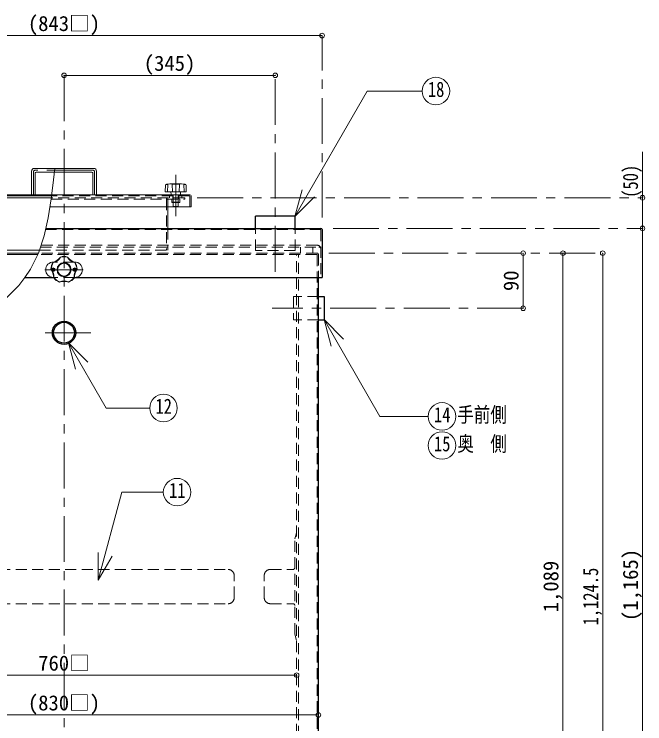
# Model space of a CAD drawing. Units: millimetres at full size, sheet at 1:15. Extents: x -3184 to 2891, y -2037 to 2178.
# Drawn here: x -228 to 802, y -1107 to 52 of the extents above; entities that cross this region are included whole.
import ezdxf
from ezdxf.enums import TextEntityAlignment as Align

# ---------------------------------------------------------------- set-up
doc = ezdxf.new("R2010")
doc.units = ezdxf.units.MM
doc.header["$LTSCALE"] = 15
doc.header["$PDMODE"] = 32
doc.header["$PDSIZE"] = 7.5
doc.linetypes.add('CHAIN1', pattern=[8, 5, -1, 1, -1])
doc.linetypes.add('DASHED1', pattern=[1.8, 1.2, -0.6])
doc.layers.add('0-0', color=7, linetype='Continuous', lineweight=18)
doc.styles.add('ＭＳ ゴシック', font='')
doc.styles.get('ＭＳ ゴシック').set_extended_font_data('MS Gothic')

msp = doc.modelspace()

# ---------------------------------------------------------------- linework, layer by layer
at = {"layer": '0-0', "color": 4, "lineweight": 9}
for p, q in [((-568.2, 17.37), (274.8, 17.37)), ((-146.7, -47.63), (198.3, -47.63)), ((798.3, -172.63), (798.3, -297.63)), ((-199.7, -204.13), (-199.7, -242.63)), ((-161.92, -199.63), (-195.2, -199.63)), ((-193.7, -207.13), (-193.7, -242.63)), ((-192.2, -205.63), (-162.55, -205.63)), ((-167.4, -247.63), (-316.2, -247.63)), ((22.8, -297.63), (22.8, -262.63)), ((798.3, -297.63), (798.3, -1462.63)), ((-314.2, -333.13), (-187.02, -333.13)), ((-526.7, -338.13), (-188.69, -338.13)), ((-526.7, -340.13), (-189.66, -340.13)), ((603.3, -338.13), (603.3, -428.13)), ((668.3, -338.13), (668.3, -1427.13)), ((733.3, -1462.63), (733.3, -338.13)), ((-526.7, -1027.63), (233.3, -1027.63)), ((268.8, -1092.63), (-562.2, -1092.63))]:
    msp.add_line(p, q, dxfattribs=at)
at = {"layer": '0-0', "color": 4, "linetype": 'CHAIN1', "lineweight": 9}
for p, q in [((274.8, -279.63), (274.8, 17.37)), ((-146.7, -47.63), (-146.7, -1537.13)), ((198.3, -368.63), (198.3, -47.63)), ((-196.7, -205.63), (-196.7, -242.63)), ((-99.7, -202.63), (-193.7, -202.63)), ((-96.7, -205.63), (-96.7, -242.63)), ((35.8, -277.63), (35.8, -210.03)), ((70.8, -247.63), (798.3, -247.63)), ((292.8, -297.63), (798.3, -297.63)), ((285.8, -338.13), (733.3, -338.13)), ((-178.2, -365.13), (-115.2, -365.13)), ((603.3, -428.13), (193.3, -428.13)), ((-102.7, -468.13), (-190.7, -468.13))]:
    msp.add_line(p, q, dxfattribs=at)
at = {"layer": '0-0'}
for p, q in [((230.4, -277.97), (348.57, -73.3)), ((438.3, -73.3), (348.57, -73.3)), ((-162.55, -205.63), (-101.2, -205.63)), ((-99.7, -207.13), (-99.7, -242.63)), ((-93.7, -204.13), (-93.7, -242.63)), ((18.63, -237.42), (18.97, -226.9)), ((26.39, -225.04), (20.48, -225.35)), ((22.25, -237.83), (22.64, -226.19)), ((26.81, -225.03), (44.79, -225.03)), ((30.31, -237.83), (29.93, -226.19)), ((41.28, -237.83), (41.67, -226.19)), ((45.21, -225.04), (51.11, -225.35)), ((49.35, -237.83), (48.96, -226.19)), ((52.97, -237.42), (52.63, -226.9)), ((-166.8, -242.63), (58.8, -242.63)), ((52.57, -237.83), (19.03, -237.83)), ((28.17, -242.26), (27.8, -237.83)), ((43.43, -242.26), (43.8, -237.83)), ((230.4, -277.97), (242.05, -234.5)), ((60.8, -244.63), (60.8, -262.63)), ((230.4, -277.97), (262.22, -246.15)), ((60.8, -262.63), (-169.71, -262.63)), ((-164.2, -352.63), (-163.14, -352.63)), ((-130.27, -352.63), (-129.2, -352.63)), ((278.08, -446.76), (309.9, -478.58)), ((278.08, -446.76), (289.73, -490.23)), ((278.08, -446.76), (369.37, -604.88)), ((-139.52, -484.4), (-127.87, -527.87)), ((-139.52, -484.4), (-107.7, -516.22)), ((-139.52, -484.4), (-77.92, -591.1)), ((-6.72, -591.1), (-77.92, -591.1)), ((448.25, -604.88), (369.37, -604.88)), ((-90.72, -872.36), (-52.19, -728.56)), ((15.5, -728.56), (-52.19, -728.56)), ((-90.72, -872.36), (-90.72, -827.36)), ((-90.72, -872.36), (-68.22, -833.39))]:
    msp.add_line(p, q, dxfattribs=at)
at = {"layer": '0-0', "color": 5, "lineweight": 25}
for p, q in [((-352.2, -242.63), (-166.8, -242.63)), ((-167.04, -244.63), (-351.2, -244.63)), ((230.8, -277.63), (165.8, -277.63)), ((165.8, -297.63), (165.8, -277.63)), ((230.8, -297.63), (230.8, -277.63)), ((-176.48, -297.63), (272.8, -297.63)), ((274.8, -299.63), (274.8, -377.63)), ((-210.18, -377.63), (-163.59, -377.63)), ((-129.81, -377.63), (274.8, -377.63)), ((268.8, -1457.63), (268.8, -377.63)), ((268.8, -409.13), (278.3, -409.13)), ((278.3, -409.13), (278.3, -447.13)), ((268.8, -447.13), (278.3, -447.13))]:
    msp.add_line(p, q, dxfattribs=at)
at = {"layer": '0-0', "color": 4, "linetype": 'DASHED1', "lineweight": 9}
for p, q in [((30.8, -249.63), (30.8, -242.63)), ((31.8, -262.13), (31.8, -242.63)), ((39.8, -262.13), (39.8, -242.63)), ((40.8, -249.63), (40.8, -242.63)), ((-167.64, -249.63), (50.8, -249.63)), ((50.8, -247.63), (-167.4, -247.63)), ((57.8, -244.63), (-167.04, -244.63)), ((20.8, -249.63), (20.8, -333.13)), ((22.8, -250.63), (22.8, -262.63)), ((25.8, -244.63), (25.8, -247.63)), ((29.3, -249.93), (29.3, -254.63)), ((29.55, -255.13), (29.3, -254.63)), ((35.8, -249.93), (35.8, -254.63)), ((42.3, -249.93), (42.3, -254.63)), ((45.8, -244.63), (45.8, -247.63)), ((50.8, -247.63), (50.8, -249.63)), ((58.8, -245.63), (58.8, -262.63)), ((31.8, -262.13), (32.3, -262.63)), ((31.8, -262.13), (39.8, -262.13)), ((39.3, -262.63), (39.8, -262.13)), ((22.8, -297.63), (22.8, -333.13)), ((-187.02, -333.13), (22.8, -333.13)), ((239.8, -338.13), (239.8, -328.13)), ((-130.27, -352.63), (-163.14, -352.63)), ((-166.7, -363.38), (-164.2, -362.13)), ((-166.7, -363.38), (-166.7, -366.88)), ((-164.2, -368.13), (-166.7, -366.88)), ((-164.2, -362.13), (-161.7, -363.38)), ((-161.7, -366.88), (-164.2, -368.13)), ((-161.7, -363.38), (-161.7, -366.88)), ((-129.2, -362.13), (-131.7, -363.38)), ((-131.7, -363.38), (-131.7, -366.88)), ((-131.7, -366.88), (-129.2, -368.13)), ((-126.7, -363.38), (-129.2, -362.13)), ((-129.2, -368.13), (-126.7, -366.88)), ((-126.7, -363.38), (-126.7, -366.88)), ((233.3, -794.88), (230.3, -804.88)), ((230.3, -960.88), (230.3, -804.88)), ((190.3, -854.88), (227.3, -854.88)), ((180.3, -900.88), (180.3, -864.88)), ((190.3, -910.88), (227.3, -910.88)), ((233.3, -970.88), (230.3, -960.88))]:
    msp.add_line(p, q, dxfattribs=at)
at = {"layer": '0-0', "linetype": 'DASHED1'}
for p, q in [((-176.94, -299.63), (271.8, -299.63)), ((165.8, -333.63), (165.8, -297.63)), ((230.8, -333.63), (230.8, -297.63)), ((272.8, -300.63), (272.8, -377.63)), ((-185.35, -328.13), (269.8, -328.13)), ((266.8, -325.13), (-184.35, -325.13)), ((230.8, -333.63), (165.8, -333.63)), ((259.8, -338.13), (259.8, -328.13)), ((265.8, -340.13), (-189.66, -340.13)), ((266.8, -338.13), (-188.69, -338.13)), ((233.3, -1422.13), (233.3, -340.13)), ((236.3, -1425.13), (236.3, -340.13)), ((266.8, -341.13), (266.8, -1456.63)), ((268.8, -340.13), (268.8, -377.63)), ((-129.81, -377.63), (-163.59, -377.63)), ((268.8, -447.13), (228.3, -447.13)), ((-414.7, -854.88), (121.3, -854.88)), ((131.3, -900.88), (131.3, -864.88)), ((-414.7, -910.88), (121.3, -910.88))]:
    msp.add_line(p, q, dxfattribs=at)
at = {"layer": '0-0'}
msp.add_lwpolyline([(-98.2, -199.63), (-161.92, -199.63), (-163.86, -218.05), (-167.63, -249.56), (-172.54, -280.37), (-179.31, -310.04), (-188.68, -338.11), (-201.35, -364.14), (-210.51, -378.13), (-220.61, -390.71), (-240.5, -410.93)], dxfattribs=at)
at = {"layer": '0-0', "color": 4, "linetype": 'DASHED1', "lineweight": 9}
msp.add_lwpolyline([(29.55, -255.13), (42.05, -255.13), (42.3, -254.63)], dxfattribs=at)
at = {"layer": '0-0', "linetype": 'DASHED1'}
msp.add_lwpolyline([(268.8, -409.13), (228.3, -409.13), (228.3, -447.13)], dxfattribs=at)
at = {"layer": '0-0'}
for centre, radius in [((460.8, -73.3), 22.5), ((-146.7, -365.13), 10.5), ((15.78, -591.1), 22.5), ((470.75, -604.88), 22.5), ((470.75, -652.38), 22.5), ((38, -728.56), 22.5)]:
    msp.add_circle(centre, radius, dxfattribs=at)
at = {"layer": '0-0', "color": 4, "lineweight": 9}
msp.add_circle((-146.7, -365.13), 11.5, dxfattribs=at)
at = {"layer": '0-0', "color": 4, "linetype": 'DASHED1', "lineweight": 9}
for centre in [(-164.2, -365.13), (-129.2, -365.13)]:
    msp.add_circle(centre, 1.5, dxfattribs=at)
at = {"layer": '0-0', "color": 5, "lineweight": 25}
for radius in [19, 17]:
    msp.add_circle((-146.7, -468.13), radius, dxfattribs=at)
at = {"layer": '0-0', "color": 4, "lineweight": 9}
for centre, radius in [((-195.2, -204.13), 4.5), ((-192.2, -207.13), 1.5)]:
    msp.add_arc(centre, radius, 90, 180, dxfattribs=at)
at = {"layer": '0-0', "color": 4, "linetype": 'CHAIN1', "lineweight": 9}
for centre, start, end in [((-193.7, -205.63), 90, 180), ((-99.7, -205.63), 0, 90)]:
    msp.add_arc(centre, 3, start, end, dxfattribs=at)
at = {"layer": '0-0'}
for centre, radius, start, end in [((-101.2, -207.13), 1.5, 0, 90), ((-98.2, -204.13), 4.5, 0, 90), ((20.57, -226.95), 1.6, 93.01913, 178.15415), ((20.19, -227.49), 1.66, 93.02757, 128.73305), ((20.26, -233.8), 7.97, 72.62002, 91.09064), ((26.81, -233.03), 8, 90, 93.01913), ((30.33, -226.18), 0.4, 97.29873, 181.90915), ((35.8, -268.9), 43.47, 82.70127, 97.29873), ((41.27, -226.18), 0.4, 358.09085, 82.70127), ((44.79, -233.03), 8, 86.98087, 90), ((51.34, -233.8), 7.97, 88.90936, 107.37998), ((51.03, -226.95), 1.6, 1.84585, 86.98087), ((51.4, -227.49), 1.66, 51.26695, 86.97243), ((19.03, -237.43), 0.4, 178.15415, 270), ((28.57, -242.23), 0.4, 184.76364, 270), ((43.03, -242.23), 0.4, 270, 355.23636), ((52.57, -237.43), 0.4, 270, 1.84585), ((58.8, -244.63), 2, 0, 90), ((-175.54, -325.43), 29.89, 291.41115, 320.58885), ((-168.45, -335.19), 18.83, 283.0119, 328.9881), ((-146.7, -365.13), 21.5, 74.5, 105.5), ((-146.7, -365.13), 21, 74.5, 105.5), ((-124.95, -335.19), 18.83, 211.0119, 256.9881), ((-117.86, -325.43), 29.89, 219.41115, 248.58885), ((-164.2, -365.13), 12.5, 90, 270), ((-146.7, -365.13), 21.5, 146.5, 177.5), ((-146.7, -365.13), 21, 146.5, 177.5), ((-129.2, -365.13), 12.5, 270, 90), ((-146.7, -365.13), 21, 2.5, 33.5), ((-146.7, -365.13), 21.5, 2.5, 33.5), ((-193.37, -380.29), 29.89, 3.41115, 32.58885), ((-181.9, -376.57), 18.83, 355.0119, 40.9881), ((-111.51, -376.57), 18.83, 139.0119, 184.9881), ((-100.04, -380.29), 29.89, 147.41115, 176.58885), ((-146.7, -365.13), 21.5, 218.5, 249.5), ((-146.7, -365.13), 21, 218.5, 249.5), ((-146.7, -365.13), 21, 290.5, 321.5), ((-146.7, -365.13), 21.5, 290.5, 321.5), ((-146.7, -414.2), 29.89, 75.41115, 104.58885), ((-146.7, -402.14), 18.83, 67.0119, 112.9881)]:
    msp.add_arc(centre, radius, start, end, dxfattribs=at)
at = {"layer": '0-0', "color": 4, "linetype": 'DASHED1', "lineweight": 9}
for centre, radius, start, end in [((22.8, -249.63), 2, 90, 180), ((23.8, -250.63), 1, 90, 180), ((29.6, -249.93), 0.3, 90, 180), ((25.62, -166.68), 88.54, 272.54473, 276.60311), ((35.5, -249.93), 0.3, 0, 90), ((36.1, -249.93), 0.3, 90, 180), ((45.98, -166.68), 88.54, 263.39689, 267.45527), ((42, -249.93), 0.3, 0, 90), ((57.8, -245.63), 1, 0, 90), ((190.3, -864.88), 10, 90, 180), ((227.3, -851.88), 3, 270, 0), ((190.3, -900.88), 10, 180, 270), ((227.3, -913.88), 3, 0, 90)]:
    msp.add_arc(centre, radius, start, end, dxfattribs=at)
at = {"layer": '0-0', "linetype": 'DASHED1'}
for centre, radius, start, end in [((271.8, -300.63), 1, 0, 90), ((266.8, -331.13), 6, 0, 90), ((269.8, -331.13), 3, 0, 90), ((265.8, -341.13), 1, 0, 90), ((266.8, -340.13), 2, 0, 90), ((121.3, -864.88), 10, 0, 90), ((121.3, -900.88), 10, 270, 0)]:
    msp.add_arc(centre, radius, start, end, dxfattribs=at)
at = {"layer": '0-0', "color": 5, "lineweight": 25}
msp.add_arc((272.8, -299.63), 2, 0, 90, dxfattribs=at)
at = {"layer": '0-0', "color": 1}
for p in [(274.8, 17.37), (-146.7, -47.63), (198.3, -47.63), (798.3, -247.63), (798.3, -297.63), (603.3, -338.13), (668.3, -338.13), (733.3, -338.13), (603.3, -428.13), (233.3, -1027.63), (268.8, -1092.63)]:
    msp.add_point(p, dxfattribs=at)

# ---------------------------------------------------------------- texts
at = {"layer": '0-0', "style": 'ＭＳ ゴシック'}
for s, p in [('(843□)', (-205.76, 17.37)), ('(345)', (-16.39, -47.63)), ('760□', (-188.89, -1027.63)), ('(830□)', (-205.76, -1092.63))]:
    msp.add_text(s, height=24.74, dxfattribs=at).set_placement(p, align=Align.BOTTOM_LEFT)
at = {"layer": '0-0', "style": 'ＭＳ ゴシック', "width": 0.8}
for s, p in [('18', (447.68, -90.18)), ('12', (2.66, -607.98)), ('14', (457.63, -621.76)), ('手前側', (495.75, -621.76)), ('奥\u3000側', (495.75, -669.26)), ('15', (457.63, -669.26)), ('11', (24.88, -745.44))]:
    msp.add_text(s, height=24.74, dxfattribs=at).set_placement(p, align=Align.BOTTOM_LEFT)
for s, p in [('(50)', (798.3, -247.63)), ('1,124.5', (733.3, -946.32))]:
    msp.add_text(s, height=24.74, rotation=90, dxfattribs=at).set_placement(p, align=Align.BOTTOM_LEFT)
at = {"layer": '0-0', "style": 'ＭＳ ゴシック'}
for s, p in [('90', (603.3, -400.01)), ('(1,165)', (798.3, -939.19)), ('1,089', (668.3, -924.82))]:
    msp.add_text(s, height=24.74, rotation=90, dxfattribs=at).set_placement(p, align=Align.BOTTOM_LEFT)

doc.saveas('drawing.dxf')
